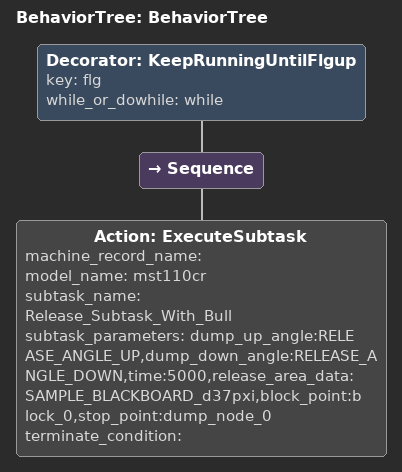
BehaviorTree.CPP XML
<?xml version="1.0"?>
<root main_tree_to_execute="BehaviorTree">
    <BehaviorTree ID="BehaviorTree">
        <Decorator ID="KeepRunningUntilFlgup" key="flg" while_or_dowhile="while">
            <Sequence>
                <Action ID="ExecuteSubtask" machine_record_name="" model_name="mst110cr" subtask_name="Release_Subtask_With_Bull" subtask_parameters="dump_up_angle:RELEASE_ANGLE_UP,dump_down_angle:RELEASE_ANGLE_DOWN,time:5000,release_area_data:SAMPLE_BLACKBOARD_d37pxi,block_point:block_0,stop_point:dump_node_0" terminate_condition=""/>
            </Sequence>
        </Decorator>
    </BehaviorTree>
</root>
